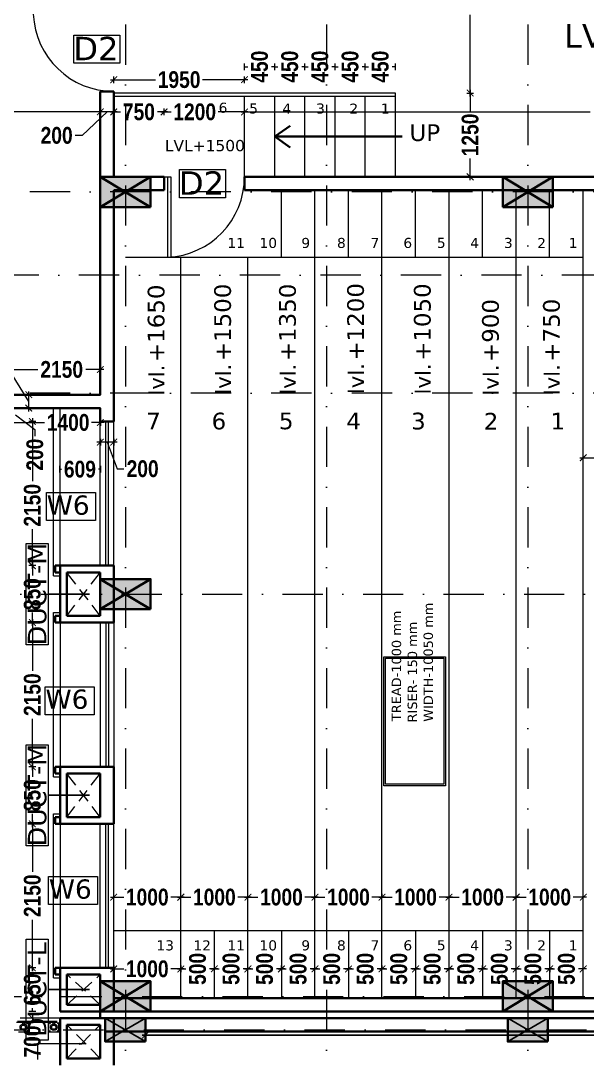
# Model space of a CAD drawing. Header units: millimetres. Extents: x -3092162 to 4513894, y -12317808 to 1849994.
# Drawn here: x -440075 to -431629, y -5866469 to -5850978 of the extents above; entities that cross this region are included whole.
import ezdxf

# ---------------------------------------------------------------- set-up
doc = ezdxf.new("R2010")
doc.units = ezdxf.units.MM
doc.header["$LTSCALE"] = 2
doc.header["$MEASUREMENT"] = 0
doc.header["$PDMODE"] = 34
doc.header["$PDSIZE"] = 500
doc.linetypes.add('DASHDOT', pattern=[1, 0.5, -0.25, 0, -0.25])
doc.linetypes.add('DASHED2', pattern=[0.375, 0.25, -0.125])
for name, color, linetype, lineweight, true_color in [('AEROW', 7, 'Continuous', 15, 0x0d0d0d), ('DOT', 7, 'DASHED2', 0, 0x89067c), ('duct text', 7, 'Continuous', 5, 0x30182a)]:
    doc.layers.add(name, color=color, linetype=linetype, lineweight=lineweight, true_color=true_color)
for name, color, linetype, lineweight in [('ARROW', 7, 'Continuous', 25), ('coloumn', 10, 'Continuous', 35), ('D DIM', 250, 'Continuous', 9), ('D2', 10, 'Continuous', 5), ('DETAIL', 240, 'Continuous', 9), ('DOOR', 27, 'Continuous', 5), ('DUCT', 37, 'Continuous', 35), ('expen. jt.', 130, 'Continuous', 35), ('glass', 5, 'Continuous', 15), ('GRID', 251, 'DASHDOT', 5), ('RAILING', 47, 'Continuous', 13), ('RAMP', 253, 'Continuous', 9), ('SILL', 74, 'Continuous', 9), ('slab', 7, 'Continuous', 15), ('STAIR', 252, 'Continuous', 9), ('Step', 251, 'Continuous', 9), ('TEXT', 7, 'Continuous', 13), ('VENTI', 162, 'Continuous', 5), ('W6', 162, 'Continuous', 5), ('WAll', 250, 'Continuous', 35)]:
    doc.layers.add(name, color=color, linetype=linetype, lineweight=lineweight)
doc.styles.add('door', font='arial.ttf', dxfattribs={"height": 70})
doc.styles.add('INNER DIM', font='ARIALNB.TTF', dxfattribs={"height": 250})
doc.styles.add('style2', font='verdana.ttf')
doc.dimstyles.new('DOOR', dxfattribs={"dimtxt": 100, "dimasz": 100, "dimexe": 25, "dimexo": 50, "dimgap": 25, "dimtad": 0, "dimtih": 1, "dimtoh": 1, "dimdec": 0, "dimzin": 3, "dimdsep": 46, "dimtxsty": 'door', "dimblk": 'OBLIQUE', "dimcen": 200, "dimclrd": 256, "dimclre": 256, "dimclrt": 256, "dimadec": 0, "dimazin": 0, "dimtfac": 1, "dimtdec": 0, "dimtofl": 0, "dimtmove": 2, "dimatfit": 3, "dimfxl": 300, "dimfxlon": 1, "dimfrac": 1, "dimtolj": 1, "dimtzin": 0, "dimlwd": -1, "dimlwe": -1, "dimarcsym": 0})
doc.dimstyles.new('external final', dxfattribs={"dimscale": 0, "dimtxt": 250, "dimasz": 100, "dimexe": 50, "dimexo": 50, "dimgap": 50, "dimtad": 0, "dimdec": 0, "dimzin": 0, "dimdsep": 46, "dimtxsty": 'INNER DIM', "dimblk": 'ARCHTICK', "dimcen": 100, "dimdle": 50, "dimclrd": 256, "dimclre": 256, "dimclrt": 256, "dimadec": 0, "dimazin": 0, "dimtfac": 1, "dimtdec": 0, "dimtix": 1, "dimtmove": 1, "dimatfit": 3, "dimfxl": 50, "dimfxlon": 1, "dimtolj": 1, "dimtzin": 0, "dimlwd": -1, "dimlwe": -1, "dimarcsym": 1})

# ---------------------------------------------------------------- blocks, each defined once
blk = doc.blocks.new('_Oblique')
at = {"color": 0, "linetype": 'ByBlock', "lineweight": -2}
blk.add_line((-0.5, -0.5), (0.5, 0.5), dxfattribs=at)
blk = doc.blocks.new('_ArchTick')
at = {"color": 0, "linetype": 'ByBlock', "const_width": 0.15}
blk.add_lwpolyline([(-0.5, -0.5), (0.5, 0.5)], dxfattribs=at)
blk = doc.blocks.new('*D381')
at = {"layer": 'ARROW', "ltscale": 100, "transparency": 16777216}
for p, q in [((-438215, -5865906), (-438215, -5866159)), ((-394635, -5865906), (-394635, -5866159)), ((-438265, -5866109), (-416863, -5866109)), ((-394585, -5866109), (-415986, -5866109))]:
    blk.add_line(p, q, dxfattribs=at)
at = {"layer": 'Defpoints', "color": 0, "lineweight": 50, "ltscale": 100, "transparency": 16777216}
for p in [(-438215, -5865856), (-394635, -5865856), (-394635, -5866109)]:
    blk.add_point(p, dxfattribs=at)
at = {"layer": 'ARROW', "ltscale": 100, "transparency": 16777216, "xscale": 100, "yscale": 100, "zscale": 100, "rotation": 180}
blk.add_blockref('_ArchTick', (-438215, -5866109), dxfattribs=at)
at = {"layer": 'ARROW', "ltscale": 100, "transparency": 16777216, "xscale": 100, "yscale": 100, "zscale": 100}
blk.add_blockref('_ArchTick', (-394635, -5866109), dxfattribs=at)
at = {"layer": 'ARROW', "lineweight": 50, "ltscale": 100, "transparency": 16777216, "insert": (-416425, -5866109), "char_height": 250, "attachment_point": 5, "style": 'INNER DIM'}
blk.add_mtext('\\A1;43580', dxfattribs=at)

msp = doc.modelspace()

# ---------------------------------------------------------------- hatches: boundary and pattern name
at = {"layer": 'coloumn', "ltscale": 100}
for points in [[(-438139.7, -5853756.2), (-438139.7, -5853306.2), (-438889.7, -5853306.2), (-438889.7, -5853756.2)], [(-432139.7, -5853756.2), (-432139.7, -5853306.2), (-432889.7, -5853306.2), (-432889.7, -5853756.2)], [(-438139.7, -5859756.2), (-438139.7, -5859306.2), (-438889.7, -5859306.2), (-438889.7, -5859756.2)], [(-438139.7, -5865756.2), (-438139.7, -5865306.2), (-438889.7, -5865306.2), (-438889.7, -5865756.2)], [(-432139.7, -5865756.2), (-432139.7, -5865306.2), (-432889.7, -5865306.2), (-432889.7, -5865756.2)], [(-438214.7, -5866206.2), (-438214.7, -5865856.2), (-438814.7, -5865856.2), (-438814.7, -5866206.2)], [(-432214.7, -5866206.2), (-432214.7, -5865856.2), (-432814.7, -5865856.2), (-432814.7, -5866206.2)]]:
    msp.add_hatch(color=256, dxfattribs=at).paths.add_polyline_path(points)

# ---------------------------------------------------------------- linework, layer by layer
at = {"layer": 'AEROW', "lineweight": 35, "ltscale": 100}
for q in [(-436056.1, -5852544.6), (-436056.1, -5852867.8), (-434386.2, -5852706.2)]:
    msp.add_line((-436289.3, -5852706.2), q, dxfattribs=at)
at = {"layer": 'coloumn', "ltscale": 100}
for p, q in [((-438889.7, -5853756.2), (-438889.7, -5853306.2)), ((-438889.7, -5853306.2), (-438139.7, -5853306.2)), ((-438139.7, -5853306.2), (-438139.7, -5853756.2)), ((-432889.7, -5853756.2), (-432889.7, -5853306.2)), ((-432889.7, -5853306.2), (-432139.7, -5853306.2)), ((-432139.7, -5853306.2), (-432139.7, -5853756.2)), ((-438139.7, -5853756.2), (-438889.7, -5853756.2)), ((-432139.7, -5853756.2), (-432889.7, -5853756.2)), ((-438889.7, -5859756.2), (-438889.7, -5859306.2)), ((-438889.7, -5859306.2), (-438139.7, -5859306.2)), ((-438139.7, -5859306.2), (-438139.7, -5859756.2)), ((-438139.7, -5859756.2), (-438889.7, -5859756.2)), ((-438889.7, -5865756.2), (-438889.7, -5865306.2)), ((-438889.7, -5865306.2), (-438139.7, -5865306.2)), ((-438139.7, -5865306.2), (-438139.7, -5865756.2)), ((-432889.7, -5865756.2), (-432889.7, -5865306.2)), ((-432889.7, -5865306.2), (-432139.7, -5865306.2)), ((-432139.7, -5865306.2), (-432139.7, -5865756.2)), ((-438139.7, -5865756.2), (-438889.7, -5865756.2)), ((-432139.7, -5865756.2), (-432889.7, -5865756.2))]:
    msp.add_line(p, q, dxfattribs=at)
at = {"layer": 'coloumn', "lineweight": 25, "ltscale": 100}
for p, q in [((-438814.7, -5865856.2), (-438214.7, -5866206.2)), ((-438814.7, -5866206.2), (-438214.7, -5865856.2)), ((-432814.7, -5865856.2), (-432214.7, -5866206.2)), ((-432814.7, -5866206.2), (-432214.7, -5865856.2))]:
    msp.add_line(p, q, dxfattribs=at)
at = {"layer": 'coloumn', "ltscale": 100}
for points in [[(-438139.7, -5853756.2), (-438889.7, -5853306.2), (-438139.7, -5853306.2), (-438889.7, -5853756.2)], [(-432139.7, -5853756.2), (-432889.7, -5853306.2), (-432139.7, -5853306.2), (-432889.7, -5853756.2)], [(-438139.7, -5859756.2), (-438889.7, -5859306.2), (-438139.7, -5859306.2), (-438889.7, -5859756.2)], [(-438139.7, -5865756.2), (-438889.7, -5865306.2), (-438139.7, -5865306.2), (-438889.7, -5865756.2)], [(-432139.7, -5865756.2), (-432889.7, -5865306.2), (-432139.7, -5865306.2), (-432889.7, -5865756.2)]]:
    msp.add_lwpolyline(points, dxfattribs=at)
for points in [[(-438214.7, -5866206.2), (-438214.7, -5865856.2), (-438814.7, -5865856.2), (-438814.7, -5866206.2)], [(-432214.7, -5866206.2), (-432214.7, -5865856.2), (-432814.7, -5865856.2), (-432814.7, -5866206.2)]]:
    msp.add_lwpolyline(points, close=True, dxfattribs=at)
at = {"layer": 'D DIM', "ltscale": 100}
for p, q in [((-433374, -5852106.2), (-433374, -5850887.4)), ((-436738.9, -5851713), (-436738.9, -5851613)), ((-436289.3, -5851713), (-436289.3, -5851613)), ((-436289.3, -5851713), (-436289.3, -5851613)), ((-435839.3, -5851713), (-435839.3, -5851613)), ((-435839.3, -5851713), (-435839.3, -5851613)), ((-435389.3, -5851713), (-435389.3, -5851613)), ((-435389.3, -5851713), (-435389.3, -5851613)), ((-434939.3, -5851713), (-434939.3, -5851613)), ((-434939.3, -5851713), (-434939.3, -5851613)), ((-434489.3, -5851713), (-434489.3, -5851613)), ((-436738.9, -5851663), (-436691.7, -5851663)), ((-436289.3, -5851663), (-436336.6, -5851663)), ((-436289.3, -5851663), (-436241.9, -5851663)), ((-435839.3, -5851663), (-435886.8, -5851663)), ((-435839.3, -5851663), (-435791.9, -5851663)), ((-435389.3, -5851663), (-435436.8, -5851663)), ((-435389.3, -5851663), (-435341.9, -5851663)), ((-434939.3, -5851663), (-434986.8, -5851663)), ((-434939.3, -5851663), (-434891.9, -5851663)), ((-434489.3, -5851663), (-434536.8, -5851663)), ((-438739.3, -5851857), (-438064.5, -5851857)), ((-438689.3, -5851907), (-438689.3, -5851807)), ((-436689.3, -5851857), (-437364.1, -5851857)), ((-436739.3, -5851907), (-436739.3, -5851807)), ((-433424.4, -5852056.2), (-433324.4, -5852056.2)), ((-433424, -5852056.2), (-433324, -5852056.2)), ((-433374.4, -5852006.2), (-433374.4, -5852331)), ((-438838.9, -5852338.1), (-442183.4, -5852338.1)), ((-438788.9, -5852338.1), (-439162.2, -5852689)), ((-438638.9, -5852338.1), (-438938.9, -5852338.1)), ((-438888.9, -5852388.1), (-438888.9, -5852288.1)), ((-438888.9, -5852388.1), (-438888.9, -5852288.1)), ((-438738.9, -5852338.1), (-438589.8, -5852338.1)), ((-438688.9, -5852388.1), (-438688.9, -5852288.1)), ((-438688.9, -5852388.1), (-438688.9, -5852288.1)), ((-437888.9, -5852338.1), (-438038, -5852338.1)), ((-437988.9, -5852338.1), (-437832.5, -5852338.1)), ((-437938.9, -5852388.1), (-437938.9, -5852288.1)), ((-437938.9, -5852388.1), (-437938.9, -5852288.1)), ((-436688.9, -5852338.1), (-437132, -5852338.1)), ((-436788.9, -5852338.1), (-431583.8, -5852338.1)), ((-436738.9, -5852338.1), (-436738.9, -5852288.1)), ((-436738.9, -5852388.1), (-436738.9, -5852288.1)), ((-439162.2, -5852689), (-439262.2, -5852689)), ((-433374.4, -5853356.2), (-433374.4, -5853031.4)), ((-433424.4, -5853306.2), (-433324.4, -5853306.2)), ((-438888.5, -5856230.5), (-438888.5, -5856130.5)), ((-441088, -5856180.5), (-439822.9, -5856180.5)), ((-439955.2, -5856656.2), (-440211.5, -5856241.5)), ((-438838.5, -5856180.5), (-439106.9, -5856180.5)), ((-439905.2, -5856556.2), (-440005.2, -5856556.2)), ((-439955.2, -5856806.2), (-439955.2, -5856506.2)), ((-440152.4, -5856856.2), (-439864.9, -5857073)), ((-439905.2, -5856756.2), (-440005.2, -5856756.2)), ((-439902.7, -5856906.2), (-439902.7, -5857847.7)), ((-440338, -5856971), (-439719.6, -5856971)), ((-439852.7, -5856956.2), (-439952.7, -5856956.2)), ((-438838.5, -5856971), (-439019.2, -5856971)), ((-438888.5, -5856971), (-438888.5, -5857021)), ((-439864.9, -5857073), (-439864.9, -5857173)), ((-438888.9, -5857213.3), (-438888.9, -5857313.3)), ((-438688.9, -5857213.3), (-438688.9, -5857313.3)), ((-438638.9, -5857263.3), (-438938.9, -5857263.3)), ((-438788.9, -5857263.3), (-438636.6, -5857661.4)), ((-431738.9, -5857497.5), (-430185.1, -5857497.5)), ((-431688.9, -5857547.5), (-431688.9, -5857447.5)), ((-439498.2, -5857618.2), (-439498.2, -5857718.2)), ((-439498.2, -5857668.2), (-439469.8, -5857668.2)), ((-438888.9, -5857668.2), (-438917.3, -5857668.2)), ((-438888.9, -5857618.2), (-438888.9, -5857718.2)), ((-438636.6, -5857661.4), (-438536.6, -5857661.4)), ((-439902.7, -5859156.2), (-439902.7, -5858563.7)), ((-439902.7, -5859056.2), (-439902.7, -5859255.2)), ((-439852.7, -5859106.2), (-439952.7, -5859106.2)), ((-439852.7, -5859106.2), (-439952.7, -5859106.2)), ((-439902.7, -5860006.2), (-439902.7, -5859807.2)), ((-439852.7, -5859956.2), (-439952.7, -5859956.2)), ((-439852.7, -5859956.2), (-439952.7, -5859956.2)), ((-439902.7, -5859906.2), (-439902.7, -5860673.2)), ((-439902.7, -5862156.2), (-439902.7, -5861389.2)), ((-439852.7, -5862106.2), (-439952.7, -5862106.2)), ((-439852.7, -5862106.2), (-439952.7, -5862106.2)), ((-439902.7, -5862056.2), (-439902.7, -5862255.2)), ((-439902.7, -5863006.2), (-439902.7, -5862807.2)), ((-439902.7, -5862906.2), (-439902.7, -5863673.2)), ((-439852.7, -5862956.2), (-439952.7, -5862956.2)), ((-439852.7, -5862956.2), (-439952.7, -5862956.2)), ((-438688.9, -5864102), (-438688.9, -5864002)), ((-437688.9, -5864102), (-437688.9, -5864002)), ((-437688.9, -5864102), (-437688.9, -5864002)), ((-436688.9, -5864052), (-436688.9, -5864002)), ((-436688.9, -5864052), (-436688.9, -5864002)), ((-435688.9, -5864052), (-435688.9, -5864002)), ((-435688.9, -5864052), (-435688.9, -5864002)), ((-434688.9, -5864052), (-434688.9, -5864002)), ((-434688.9, -5864052), (-434688.9, -5864002)), ((-433688.9, -5864052), (-433688.9, -5864002)), ((-433688.9, -5864052), (-433688.9, -5864002)), ((-432688.9, -5864052), (-432688.9, -5864002)), ((-432688.9, -5864052), (-432688.9, -5864002)), ((-431688.9, -5864052), (-431688.9, -5864002)), ((-438738.9, -5864052), (-438539.1, -5864052)), ((-437638.9, -5864052), (-437838.7, -5864052)), ((-437738.9, -5864052), (-437539.1, -5864052)), ((-436638.9, -5864052), (-436838.7, -5864052)), ((-436738.9, -5864052), (-436539.1, -5864052)), ((-435638.9, -5864052), (-435838.7, -5864052)), ((-435738.9, -5864052), (-435539.1, -5864052)), ((-434638.9, -5864052), (-434838.7, -5864052)), ((-434738.9, -5864052), (-434539.1, -5864052)), ((-433638.9, -5864052), (-433838.7, -5864052)), ((-433738.9, -5864052), (-433539.1, -5864052)), ((-432638.9, -5864052), (-432838.7, -5864052)), ((-432738.9, -5864052), (-432539.1, -5864052)), ((-431638.9, -5864052), (-431838.7, -5864052)), ((-439902.7, -5865156.2), (-439902.7, -5864389.2)), ((-439852.7, -5865106.2), (-439952.7, -5865106.2)), ((-439852.7, -5865106.2), (-439952.7, -5865106.2)), ((-439902.7, -5865106.2), (-439902.7, -5865155.3)), ((-438689.3, -5865072), (-438689.3, -5865172)), ((-437688.9, -5865072), (-437688.9, -5865172)), ((-437688.9, -5865072), (-437688.9, -5865172)), ((-437188.9, -5865122), (-437188.9, -5865072)), ((-437188.9, -5865122), (-437188.9, -5865072)), ((-436688.9, -5865122), (-436688.9, -5865072)), ((-436688.9, -5865122), (-436688.9, -5865072)), ((-436188.9, -5865122), (-436188.9, -5865072)), ((-436188.9, -5865122), (-436188.9, -5865072)), ((-435688.9, -5865122), (-435688.9, -5865072)), ((-435688.9, -5865122), (-435688.9, -5865072)), ((-434688.9, -5865122), (-434688.9, -5865072)), ((-434688.9, -5865122), (-434688.9, -5865072)), ((-433688.9, -5865122), (-433688.9, -5865072)), ((-433688.9, -5865122), (-433688.9, -5865072)), ((-433188.9, -5865122), (-433188.9, -5865072)), ((-433188.9, -5865122), (-433188.9, -5865072)), ((-432688.9, -5865122), (-432688.9, -5865072)), ((-432688.9, -5865122), (-432688.9, -5865072)), ((-431688.9, -5865122), (-431688.9, -5865072)), ((-438739.3, -5865122), (-438539.3, -5865122)), ((-437638.9, -5865122), (-437838.9, -5865122)), ((-437738.9, -5865122), (-437616.5, -5865122)), ((-437138.9, -5865122), (-437261.4, -5865122)), ((-437238.9, -5865122), (-437116.5, -5865122)), ((-436638.9, -5865122), (-436761.4, -5865122)), ((-436738.9, -5865122), (-436616.5, -5865122)), ((-436138.9, -5865122), (-436261.4, -5865122)), ((-436238.9, -5865122), (-436116.5, -5865122)), ((-435638.9, -5865122), (-435761.4, -5865122)), ((-435738.9, -5865122), (-435616.5, -5865122)), ((-435138.9, -5865122), (-435261.4, -5865122)), ((-435238.9, -5865122), (-435116.5, -5865122)), ((-435188.9, -5865122), (-435188.9, -5865172)), ((-435188.9, -5865122), (-435188.9, -5865172)), ((-434638.9, -5865122), (-434761.4, -5865122)), ((-434738.9, -5865122), (-434616.5, -5865122)), ((-434138.9, -5865122), (-434261.4, -5865122)), ((-434238.9, -5865122), (-434116.5, -5865122)), ((-434188.9, -5865122), (-434188.9, -5865172)), ((-434188.9, -5865122), (-434188.9, -5865172)), ((-433638.9, -5865122), (-433761.4, -5865122)), ((-433738.9, -5865122), (-433616.5, -5865122)), ((-433138.9, -5865122), (-433261.4, -5865122)), ((-433238.9, -5865122), (-433116.5, -5865122)), ((-432638.9, -5865122), (-432761.4, -5865122)), ((-432738.9, -5865122), (-432616.5, -5865122)), ((-432138.9, -5865122), (-432261.4, -5865122)), ((-432238.9, -5865122), (-432116.5, -5865122)), ((-432188.9, -5865122), (-432188.9, -5865172)), ((-432188.9, -5865122), (-432188.9, -5865172)), ((-431638.9, -5865122), (-431761.4, -5865122)), ((-439902.7, -5865756.2), (-439902.7, -5865707.1)), ((-439852.7, -5865756.2), (-439952.7, -5865756.2)), ((-439852.7, -5865856.2), (-439952.7, -5865856.2)), ((-439902.7, -5865806.2), (-439902.7, -5865930.3))]:
    msp.add_line(p, q, dxfattribs=at)
at = {"layer": 'D2'}
for p, q in [((-439282.4, -5851190.5), (-438598.8, -5851190.5)), ((-439282.4, -5851610.7), (-439282.4, -5851190.5)), ((-438598.8, -5851190.5), (-438598.8, -5851610.7)), ((-438598.8, -5851610.7), (-439282.4, -5851610.7)), ((-437707.8, -5853196.8), (-437024.2, -5853196.8)), ((-437707.8, -5853617), (-437707.8, -5853196.8)), ((-437024.2, -5853196.8), (-437024.2, -5853617)), ((-437024.2, -5853617), (-437707.8, -5853617))]:
    msp.add_line(p, q, dxfattribs=at)
at = {"layer": 'DETAIL', "color": 253, "lineweight": 5, "ltscale": 0.5}
for p, q in [((-439978.6, -5865929.7), (-439978.6, -5865936.7)), ((-439971.6, -5865929.7), (-439978.6, -5865929.7)), ((-439971.6, -5865936.7), (-439978.6, -5865936.7)), ((-439978.6, -5866054.7), (-439978.6, -5866047.7)), ((-439971.6, -5866047.7), (-439978.6, -5866047.7)), ((-439971.6, -5865929.7), (-439971.6, -5865936.7)), ((-439971.6, -5866054.7), (-439971.6, -5866047.7)), ((-439958.6, -5866067.2), (-439958.6, -5865922.2)), ((-439655.3, -5866067.2), (-439655.3, -5865922.2)), ((-439642.3, -5865929.7), (-439642.3, -5865936.7)), ((-439635.3, -5865929.7), (-439642.3, -5865929.7)), ((-439635.3, -5865936.7), (-439642.3, -5865936.7)), ((-439642.3, -5866054.7), (-439642.3, -5866047.7)), ((-439635.3, -5866047.7), (-439642.3, -5866047.7)), ((-439635.3, -5865929.7), (-439635.3, -5865936.7)), ((-439635.3, -5866054.7), (-439635.3, -5866047.7)), ((-439525.3, -5865929.7), (-439525.3, -5865936.7)), ((-439518.3, -5865929.7), (-439525.3, -5865929.7)), ((-439518.3, -5865936.7), (-439525.3, -5865936.7)), ((-439525.3, -5866054.7), (-439525.3, -5866047.7)), ((-439518.3, -5866047.7), (-439525.3, -5866047.7)), ((-439518.3, -5865929.7), (-439518.3, -5865936.7)), ((-439518.3, -5866054.7), (-439518.3, -5866047.7)), ((-439505.3, -5866067.2), (-439505.3, -5865922.2)), ((-439958.6, -5866067.2), (-440108.6, -5866067.2)), ((-439971.6, -5866054.7), (-439978.6, -5866054.7)), ((-439505.3, -5866067.2), (-439655.3, -5866067.2)), ((-439635.3, -5866054.7), (-439642.3, -5866054.7)), ((-439518.3, -5866054.7), (-439525.3, -5866054.7))]:
    msp.add_line(p, q, dxfattribs=at)
at = {"layer": 'DOOR', "ltscale": 0.1}
for p, q in [((-437939.3, -5853306.2), (-437839.3, -5853306.2)), ((-437889.3, -5853306.2), (-437889.3, -5854505.2)), ((-437839.3, -5853306.2), (-437839.3, -5854502))]:
    msp.add_line(p, q, dxfattribs=at)
for centre, start, end in [((-438689.3, -5850831.2), 182.38802, 270), ((-437939.3, -5853306.2), 272.38802, 0)]:
    msp.add_arc(centre, 1200, start, end, dxfattribs=at)
at = {"layer": 'DOT', "ltscale": 400}
for p, q in [((-438889.3, -5859856.2), (-439389.3, -5859206.2)), ((-439389.3, -5859856.2), (-438889.3, -5859206.2)), ((-438889.3, -5862856.2), (-439389.3, -5862206.2)), ((-439389.3, -5862856.2), (-438889.3, -5862206.2)), ((-438889.3, -5865656.2), (-439389.3, -5865206.2)), ((-439389.3, -5865656.2), (-438889.3, -5865206.2)), ((-438889.3, -5866456.2), (-439389.3, -5865956.2)), ((-439389.3, -5866456.2), (-438889.3, -5865956.2))]:
    msp.add_line(p, q, dxfattribs=at)
at = {"layer": 'DUCT', "ltscale": 100}
for p, q in [((-439738.4, -5856556.2), (-441038.4, -5856556.2)), ((-440288.4, -5856556.2), (-438888.9, -5856556.2)), ((-438689.3, -5856956.2), (-438689.3, -5856556.2)), ((-438888.9, -5856756.2), (-440288.4, -5856756.2)), ((-438689.3, -5856956.2), (-438889.3, -5856956.2)), ((-438689.3, -5856956.2), (-438889.3, -5856956.2)), ((-439489.3, -5859106.2), (-439564.3, -5859106.2)), ((-439564.3, -5859106.2), (-439564.3, -5859206.2)), ((-439564.3, -5859206.2), (-439489.3, -5859206.2)), ((-439489.3, -5859956.2), (-439489.3, -5859106.2)), ((-438889.3, -5859106.2), (-439489.3, -5859106.2)), ((-439389.3, -5859856.2), (-439389.3, -5859206.2)), ((-438889.3, -5859206.2), (-439389.3, -5859206.2)), ((-438689.3, -5859106.2), (-438889.3, -5859106.2)), ((-438889.3, -5859856.2), (-438889.3, -5859206.2)), ((-438689.3, -5859106.2), (-438689.3, -5859956.2)), ((-439489.3, -5859856.2), (-439564.3, -5859856.2)), ((-439564.3, -5859856.2), (-439564.3, -5859956.2)), ((-439564.3, -5859956.2), (-439489.3, -5859956.2)), ((-438689.3, -5859956.2), (-439489.3, -5859956.2)), ((-438889.3, -5859856.2), (-439389.3, -5859856.2)), ((-438689.3, -5859956.2), (-438889.3, -5859956.2)), ((-439489.3, -5862106.2), (-439564.3, -5862106.2)), ((-439564.3, -5862106.2), (-439564.3, -5862206.2)), ((-439489.3, -5862106.2), (-439489.3, -5862956.2)), ((-438689.3, -5862106.2), (-439489.3, -5862106.2)), ((-438689.3, -5862106.2), (-438889.3, -5862106.2)), ((-438689.3, -5862106.2), (-438689.3, -5862956.2)), ((-439564.3, -5862206.2), (-439489.3, -5862206.2)), ((-439389.3, -5862206.2), (-439389.3, -5862856.2)), ((-438889.3, -5862206.2), (-439389.3, -5862206.2)), ((-438889.3, -5862206.2), (-438889.3, -5862856.2)), ((-439489.3, -5862856.2), (-439564.3, -5862856.2)), ((-439564.3, -5862856.2), (-439564.3, -5862956.2)), ((-438889.3, -5862856.2), (-439389.3, -5862856.2)), ((-439564.3, -5862956.2), (-439489.3, -5862956.2)), ((-438889.3, -5862956.2), (-439489.3, -5862956.2)), ((-438689.3, -5862956.2), (-438889.3, -5862956.2)), ((-439489.3, -5865106.2), (-439564.3, -5865106.2)), ((-439564.3, -5865106.2), (-439564.3, -5865206.2)), ((-439489.3, -5865756.2), (-439489.3, -5865106.2)), ((-439489.3, -5865106.2), (-438689.3, -5865106.2)), ((-438689.3, -5865106.2), (-438689.3, -5865756.2)), ((-439564.3, -5865206.2), (-439489.3, -5865206.2)), ((-439389.3, -5865656.2), (-439389.3, -5865206.2)), ((-438889.3, -5865206.2), (-439389.3, -5865206.2)), ((-438889.3, -5865656.2), (-438889.3, -5865206.2)), ((-438689.3, -5865556.2), (-438689.3, -5865156.2)), ((-438889.3, -5865656.2), (-439389.3, -5865656.2)), ((-438689.3, -5865756.2), (-439489.3, -5865756.2)), ((-439489.3, -5866556.2), (-439489.3, -5865856.2)), ((-438689.3, -5865856.2), (-439489.3, -5865856.2)), ((-438689.3, -5866556.2), (-438689.3, -5865856.2)), ((-439389.3, -5865956.2), (-438889.3, -5865956.2)), ((-439389.3, -5866456.2), (-439389.3, -5865956.2)), ((-438889.3, -5866456.2), (-438889.3, -5865956.2)), ((-439389.3, -5866456.2), (-438889.3, -5866456.2))]:
    msp.add_line(p, q, dxfattribs=at)
at = {"layer": 'duct text', "ltscale": 0.1}
for points in [[(-439994.5, -5860285.4), (-439994.5, -5858777), (-439665.4, -5858777), (-439665.4, -5860285.4)], [(-439994.5, -5863285.4), (-439994.5, -5861777), (-439665.4, -5861777), (-439665.4, -5863285.4)], [(-439994.5, -5866185.4), (-439994.5, -5864677), (-439665.4, -5864677), (-439665.4, -5866185.4)]]:
    msp.add_lwpolyline(points, close=True, dxfattribs=at)
at = {"layer": 'expen. jt.', "ltscale": 100}
for p, q in [((-438889.3, -5865856.2), (-438889.3, -5865756.2)), ((-438889.3, -5865756.2), (-393959.3, -5865756.2)), ((-393959.3, -5865856.2), (-438889.3, -5865856.2))]:
    msp.add_line(p, q, dxfattribs=at)
at = {"layer": 'glass', "ltscale": 100}
for p, q in [((-438809.3, -5859106.2), (-438809.3, -5856956.2)), ((-438769.3, -5859106.2), (-438769.3, -5856956.2)), ((-438809.3, -5859956.2), (-438809.3, -5862106.2)), ((-438769.3, -5859956.2), (-438769.3, -5862106.2)), ((-438809.3, -5865106.2), (-438809.3, -5862956.2)), ((-438769.3, -5865106.2), (-438769.3, -5862956.2))]:
    msp.add_line(p, q, dxfattribs=at)
at = {"layer": 'GRID', "color": 5, "ltscale": 600}
for p, q in [((-438514.3, -5807829.3), (-438514.3, -5892623.2)), ((-435514.3, -5807829.3), (-435514.3, -5892623.2)), ((-432514.3, -5807829.3), (-432514.3, -5892623.2))]:
    msp.add_line(p, q, dxfattribs=at)
at = {"layer": 'GRID', "color": 6, "ltscale": 600}
for p, q in [((-367335.2, -5853531.2), (-460174.2, -5853531.2)), ((-365401.2, -5854770.2), (-462108.1, -5854773.8)), ((-367334.5, -5856531.2), (-460174.2, -5856531.2)), ((-460174.2, -5859531.2), (-367334.7, -5859531.2)), ((-461068.5, -5865531.2), (-366441.1, -5865531.2)), ((-461044.5, -5866031.2), (-366465.1, -5866031.2))]:
    msp.add_line(p, q, dxfattribs=at)
at = {"layer": 'RAILING', "ltscale": 100}
for p, q in [((-434489.3, -5852056.2), (-438689.3, -5852056.2)), ((-434489.3, -5852106.2), (-438689.3, -5852106.2)), ((-439534.6, -5865922.2), (-440138.1, -5865922.2)), ((-439534.6, -5865906.2), (-440122.1, -5865906.2))]:
    msp.add_line(p, q, dxfattribs=at)
at = {"layer": 'RAILING', "ltscale": 0.5}
for p, q in [((-440046.1, -5865906.2), (-440046.1, -5865902.2)), ((-440046.1, -5865902.2), (-440021.1, -5865902.2)), ((-440046.1, -5865939.2), (-440046.1, -5865922.2)), ((-440021.1, -5865906.2), (-440021.1, -5865902.2)), ((-440021.1, -5865939.2), (-440021.1, -5865922.2)), ((-439592.8, -5865906.2), (-439592.8, -5865902.2)), ((-439592.8, -5865902.2), (-439567.8, -5865902.2)), ((-439592.8, -5865939.2), (-439592.8, -5865922.2)), ((-439567.8, -5865906.2), (-439567.8, -5865902.2)), ((-439567.8, -5865939.2), (-439567.8, -5865922.2))]:
    msp.add_line(p, q, dxfattribs=at)
for centre, radius in [((-440036.1, -5865992.2), 50), ((-440036.1, -5865992.2), 31), ((-439582.8, -5865992.2), 50), ((-439582.8, -5865992.2), 31)]:
    msp.add_circle(centre, radius, dxfattribs=at)
for centre, start, end in [((-440033.6, -5865939.2), 180, 198.12063), ((-440033.6, -5865939.2), 336.47811, 0), ((-439580.3, -5865939.2), 180, 198.12063), ((-439580.3, -5865939.2), 336.47811, 0)]:
    msp.add_arc(centre, 12.5, start, end, dxfattribs=at)
at = {"layer": 'RAMP', "ltscale": 100}
msp.add_line((-439489.3, -5865856.2), (-440083.1, -5865856.2), dxfattribs=at)
at = {"layer": 'SILL', "ltscale": 100}
for p, q in [((-439589.3, -5859256.2), (-439589.3, -5856756.2)), ((-439489.3, -5859106.2), (-439489.3, -5856756.2)), ((-438889.3, -5859106.2), (-438889.3, -5856956.2)), ((-438689.3, -5859106.2), (-438689.3, -5856956.2)), ((-439589.3, -5859256.2), (-439489.3, -5859256.2)), ((-439589.3, -5862256.2), (-439589.3, -5859806.6)), ((-439589.3, -5859806.6), (-439489.3, -5859806.6)), ((-438689.3, -5859756.2), (-438689.3, -5862106.2)), ((-439489.3, -5859956.2), (-439489.3, -5862106.2)), ((-438889.3, -5859956.2), (-438889.3, -5862106.2)), ((-438889.3, -5859956.2), (-438889.3, -5862106.2)), ((-438689.3, -5860056.2), (-438689.3, -5862206.2)), ((-439589.3, -5862256.2), (-439489.3, -5862256.2)), ((-439589.3, -5865256.2), (-439589.3, -5862806.6)), ((-439589.3, -5862806.6), (-439489.3, -5862806.6)), ((-439489.3, -5862956.2), (-439489.3, -5865106.2)), ((-438889.3, -5865106.2), (-438889.3, -5862956.2)), ((-438689.3, -5865106.2), (-438689.3, -5862956.2)), ((-439589.3, -5865256.2), (-439489.3, -5865256.2))]:
    msp.add_line(p, q, dxfattribs=at)
at = {"layer": 'slab', "lineweight": 13}
for p, q in [((-434659.5, -5862390), (-434659.5, -5860464.8)), ((-434659.5, -5860464.8), (-433742, -5860464.8)), ((-433742, -5860464.8), (-433742, -5862390)), ((-434636.1, -5862366.6), (-434636.1, -5860488.2)), ((-434636.1, -5860488.2), (-433765.4, -5860488.2)), ((-433765.4, -5860488.2), (-433765.4, -5862366.6)), ((-433742, -5862390), (-434659.5, -5862390)), ((-433765.4, -5862366.6), (-434636.1, -5862366.6))]:
    msp.add_line(p, q, dxfattribs=at)
at = {"layer": 'STAIR', "ltscale": 100}
for p, q in [((-436739.3, -5853306.2), (-436739.3, -5852106.2)), ((-436289.3, -5853306.2), (-436289.3, -5852106.2)), ((-435839.3, -5853306.2), (-435839.3, -5852106.2)), ((-435389.3, -5853306.2), (-435389.3, -5852106.2)), ((-434939.3, -5853306.2), (-434939.3, -5852106.2)), ((-434489.3, -5853306.2), (-434489.3, -5852056.2))]:
    msp.add_line(p, q, dxfattribs=at)
at = {"layer": 'Step', "ltscale": 100}
for p, q in [((-436189.3, -5854507), (-436189.3, -5853506.2)), ((-435689.3, -5865556.2), (-435689.3, -5853506.2)), ((-435189.3, -5854507), (-435189.3, -5853506.2)), ((-434689.3, -5865556.2), (-434689.3, -5853506.2)), ((-434189.3, -5854507), (-434189.3, -5853506.2)), ((-433689.3, -5865556.2), (-433689.3, -5853506.2)), ((-433189.3, -5854507), (-433189.3, -5853506.2)), ((-432689.3, -5865556.2), (-432689.3, -5853506.2)), ((-432189.3, -5854507), (-432189.3, -5853506.2)), ((-431689.3, -5865556.2), (-431689.3, -5853506.2)), ((-436689.3, -5865556.2), (-436689.3, -5854507)), ((-437189.3, -5864554.5), (-437189.3, -5865555.4)), ((-436189.3, -5864555.4), (-436189.3, -5865556.2)), ((-435189.3, -5864555.4), (-435189.3, -5865556.2)), ((-434189.3, -5864555.4), (-434189.3, -5865556.2)), ((-433189.3, -5864555.4), (-433189.3, -5865556.2)), ((-432189.3, -5864555.4), (-432189.3, -5865556.2))]:
    msp.add_line(p, q, dxfattribs=at)
at = {"layer": 'Step', "ltscale": 15000}
for p, q in [((-431689.3, -5854507), (-438514.3, -5854507)), ((-437689.3, -5865531.2), (-437689.3, -5854507)), ((-431689.3, -5864556.2), (-438689.3, -5864556.2))]:
    msp.add_line(p, q, dxfattribs=at)
at = {"layer": 'W6'}
for p, q in [((-439692.4, -5858016.7), (-438960.4, -5858016.7)), ((-439692.4, -5858434.6), (-439692.4, -5858016.7)), ((-438960.4, -5858016.7), (-438960.4, -5858434.6)), ((-438960.4, -5858434.6), (-439692.4, -5858434.6)), ((-439710.8, -5860911.8), (-438978.8, -5860911.8)), ((-439710.8, -5861329.7), (-439710.8, -5860911.8)), ((-438978.8, -5860911.8), (-438978.8, -5861329.7)), ((-438978.8, -5861329.7), (-439710.8, -5861329.7)), ((-439660.9, -5863744.3), (-438928.8, -5863744.3)), ((-439660.9, -5864162.2), (-439660.9, -5863744.3)), ((-438928.8, -5863744.3), (-438928.8, -5864162.2)), ((-438928.8, -5864162.2), (-439660.9, -5864162.2))]:
    msp.add_line(p, q, dxfattribs=at)
at = {"layer": 'WAll', "ltscale": 100}
for p, q in [((-438889.3, -5852031.2), (-438889.3, -5856556.2)), ((-438689.3, -5852031.2), (-438889.3, -5852031.2)), ((-438689.3, -5852031.2), (-438689.3, -5853306.2)), ((-437939.3, -5853306.2), (-438689.3, -5853306.2)), ((-437939.3, -5853306.2), (-437939.3, -5853506.2)), ((-425569.3, -5853306.2), (-436739.3, -5853306.2)), ((-436739.3, -5853506.2), (-436739.3, -5853306.2)), ((-438689.3, -5853506.2), (-438689.3, -5856956.2)), ((-437939.3, -5853506.2), (-438689.3, -5853506.2)), ((-425769.3, -5853506.2), (-436739.3, -5853506.2)), ((-438889.3, -5856956.2), (-438889.3, -5856756.2)), ((-425769.3, -5865556.2), (-438689.3, -5865556.2)), ((-425569.3, -5865756.2), (-438889.3, -5865756.2)), ((-438889.3, -5865856.2), (-426044.3, -5865856.2)), ((-438814.3, -5866056.2), (-426244.3, -5866056.2))]:
    msp.add_line(p, q, dxfattribs=at)

# ---------------------------------------------------------------- block references
at = {"layer": 'D DIM', "ltscale": 100, "xscale": 100, "yscale": 100, "zscale": 100}
for p, rotation in [((-438689.3, -5851857), 180), ((-433374.4, -5852056.2), 90), ((-433374, -5852056.2), 270), ((-438888.9, -5852338.1), 180), ((-438688.9, -5852338.1), 180), ((-437938.9, -5852338.1), 180), ((-436738.9, -5852338.1), 180), ((-433374.4, -5853306.2), 270), ((-439955.2, -5856556.2), 90), ((-439955.2, -5856756.2), 270), ((-439902.7, -5856956.2), 90), ((-438888.9, -5857263.3), 180), ((-431688.9, -5857497.5), 180), ((-439902.7, -5859106.2), 90), ((-439902.7, -5859106.2), 270), ((-439902.7, -5859956.2), 270), ((-439902.7, -5859956.2), 90), ((-439902.7, -5862106.2), 90), ((-439902.7, -5862106.2), 270), ((-439902.7, -5862956.2), 270), ((-439902.7, -5862956.2), 90), ((-438688.9, -5864052), 180), ((-437688.9, -5864052), 180), ((-436688.9, -5864052), 180), ((-435688.9, -5864052), 180), ((-434688.9, -5864052), 180), ((-433688.9, -5864052), 180), ((-432688.9, -5864052), 180), ((-439902.7, -5865106.2), 270), ((-438689.3, -5865122), 180), ((-437688.9, -5865122), 180), ((-437188.9, -5865122), 180), ((-436688.9, -5865122), 180), ((-436188.9, -5865122), 180), ((-435688.9, -5865122), 180), ((-435188.9, -5865122), 180), ((-434688.9, -5865122), 180), ((-434188.9, -5865122), 180), ((-433688.9, -5865122), 180), ((-433188.9, -5865122), 180), ((-432688.9, -5865122), 180), ((-432188.9, -5865122), 180), ((-439902.7, -5865856.2), 90)]:
    msp.add_blockref('_ArchTick', p, dxfattribs=dict(at, rotation=rotation))
for p in [(-436739.3, -5851857), (-438888.9, -5852338.1), (-438688.9, -5852338.1), (-437938.9, -5852338.1), (-436738.9, -5852338.1), (-438888.5, -5856180.5), (-438888.5, -5856971), (-438688.9, -5857263.3), (-437688.9, -5864052), (-436688.9, -5864052), (-435688.9, -5864052), (-434688.9, -5864052), (-433688.9, -5864052), (-432688.9, -5864052), (-431688.9, -5864052), (-437688.9, -5865122), (-437188.9, -5865122), (-436688.9, -5865122), (-436188.9, -5865122), (-435688.9, -5865122), (-435188.9, -5865122), (-434688.9, -5865122), (-434188.9, -5865122), (-433688.9, -5865122), (-433188.9, -5865122), (-432688.9, -5865122), (-432188.9, -5865122), (-431688.9, -5865122)]:
    msp.add_blockref('_ArchTick', p, dxfattribs=at)

# ---------------------------------------------------------------- texts
at = {"layer": 'D DIM', "ltscale": 100, "char_height": 250, "attachment_point": 5, "rotation": 90, "style": 'INNER DIM'}
for s, insert in [('\\A1;450', (-436514.1, -5851663)), ('\\A1;450', (-436064.3, -5851663)), ('\\A1;450', (-435614.3, -5851663)), ('\\A1;450', (-435164.3, -5851663)), ('\\A1;450', (-434714.3, -5851663)), ('\\A1;1250', (-433374.4, -5852681.2)), ('\\A1;200', (-439864.9, -5857451.3)), ('\\A1;2150', (-439902.7, -5858205.7)), ('\\A1;850', (-439902.7, -5859531.2)), ('\\A1;2150', (-439902.7, -5861031.2)), ('\\A1;850', (-439902.7, -5862531.2)), ('\\A1;2150', (-439902.7, -5864031.2)), ('\\A1;500', (-437438.9, -5865122)), ('\\A1;500', (-436938.9, -5865122)), ('\\A1;500', (-436438.9, -5865122)), ('\\A1;500', (-435938.9, -5865122)), ('\\A1;500', (-435438.9, -5865122)), ('\\A1;500', (-434938.9, -5865122)), ('\\A1;500', (-434438.9, -5865122)), ('\\A1;500', (-433938.9, -5865122)), ('\\A1;500', (-433438.9, -5865122)), ('\\A1;500', (-432938.9, -5865122)), ('\\A1;500', (-432438.9, -5865122)), ('\\A1;500', (-431938.9, -5865122)), ('\\A1;650', (-439902.7, -5865431.2)), ('\\A1;700', (-439902.7, -5866206.2))]:
    msp.add_mtext(s, dxfattribs=dict(at, insert=insert))
at = {"layer": 'D DIM', "ltscale": 100, "char_height": 250, "attachment_point": 5, "style": 'INNER DIM'}
for s, insert in [('\\A1;1950', (-437714.3, -5851857)), ('\\A1;750', (-438313.9, -5852338.1)), ('\\A1;1200', (-437482.3, -5852338.1)), ('\\A1;200', (-439540.5, -5852689)), ('\\A1;2150', (-439464.9, -5856180.5)), ('\\A1;1400', (-439369.4, -5856971)), ('\\A1;609', (-439193.5, -5857668.2)), ('\\A1;200', (-438258.2, -5857661.4)), ('\\A1;1000', (-438188.9, -5864052)), ('\\A1;1000', (-437188.9, -5864052)), ('\\A1;1000', (-436188.9, -5864052)), ('\\A1;1000', (-435188.9, -5864052)), ('\\A1;1000', (-434188.9, -5864052)), ('\\A1;1000', (-433188.9, -5864052)), ('\\A1;1000', (-432188.9, -5864052)), ('\\A1;1000', (-438189.1, -5865122))]:
    msp.add_mtext(s, dxfattribs=dict(at, insert=insert))
at = {"layer": 'D2', "style": 'style2'}
for p in [(-439293.2, -5851567.4), (-437718.6, -5853573.7)]:
    msp.add_text('D2', height=350, dxfattribs=at).set_placement(p)
at = {"layer": 'duct text', "ltscale": 0.1, "char_height": 276.639, "width": 1547.237, "attachment_point": 5, "rotation": 90, "style": 'style2'}
for s, insert in [('\\pt3043;DUCT-M', (-439829.8, -5859529.8)), ('\\pt3043;DUCT-M', (-439829.8, -5862529.8)), ('\\pt3043;DUCT-L', (-439829.8, -5865429.8))]:
    msp.add_mtext(s, dxfattribs=dict(at, insert=insert))
at = {"layer": 'TEXT', "style": 'style2'}
for s, height, p in [('LVL+600', 350, (-431974.9, -5851378.4)), ('UP', 250, (-434279.9, -5852771.6)), ('LVL+1500', 168, (-437927, -5852923.9)), ('7', 249.2, (-438204.8, -5857073.9)), ('6', 249.2, (-437229.9, -5857073.6)), ('5', 249.2, (-436226, -5857071.3)), ('4', 249.2, (-435220.5, -5857073.9)), ('3', 249.2, (-434255.1, -5857073.9)), ('2', 249.2, (-433172.4, -5857076.5)), ('1', 249.2, (-432176.3, -5857074.3)), ('13', 150, (-438053, -5864845.4)), ('12', 150, (-437501.6, -5864847)), ('11', 150, (-436993.8, -5864845.7)), ('10', 150, (-436515.7, -5864845.4)), ('9', 150, (-435891.9, -5864845.5)), ('8', 150, (-435360.3, -5864845.4)), ('7', 150, (-434859.9, -5864845.4)), ('6', 150, (-434370.4, -5864845.3)), ('5', 150, (-433870.8, -5864843.9)), ('4', 150, (-433373.7, -5864845.4)), ('3', 150, (-432871.5, -5864845.4)), ('2', 150, (-432375.5, -5864847)), ('1', 150, (-431905.7, -5864845.7))]:
    msp.add_text(s, height=height, dxfattribs=at).set_placement(p)
for s, height, rotation, p in [('6', 150, 360, (-437125.1, -5852349.9)), ('5', 150, 360, (-436670.8, -5852360.6)), ('4', 150, 360, (-436173.7, -5852362.2)), ('3', 150, 360, (-435671.5, -5852362.2)), ('2', 150, 360, (-435175.5, -5852363.7)), ('1', 150, 360, (-434705.7, -5852362.4)), ('11', 150, 360, (-436993.8, -5854367.2)), ('10', 150, 360, (-436515.7, -5854366.9)), ('9', 150, 360, (-435891.9, -5854367)), ('8', 150, 360, (-435360.3, -5854367)), ('7', 150, 360, (-434859.9, -5854367)), ('6', 150, 360, (-434370.4, -5854366.8)), ('5', 150, 360, (-433870.8, -5854365.4)), ('4', 150, 360, (-433373.7, -5854367)), ('3', 150, 360, (-432871.5, -5854367)), ('2', 150, 360, (-432375.5, -5854368.5)), ('1', 150, 360, (-431905.7, -5854367.2)), ('+1650', 249.16, 90, (-437933.1, -5856068.9)), ('+1500', 249.16, 90, (-436941.6, -5856055.9)), ('+1350', 249.16, 90, (-435974.3, -5856055.9)), ('+1200', 249.16, 90, (-434959.2, -5856046.8)), ('+1050', 249.16, 90, (-433963.9, -5856051.3)), ('+900', 249.16, 90, (-432948.1, -5856067.7)), ('+750', 249.16, 90, (-432039, -5856062.7)), ('lvl.', 230, 90, (-436941.6, -5856556.2)), ('lvl.', 230, 90, (-435974.3, -5856556.2)), ('lvl.', 230, 90, (-434959.2, -5856547.1)), ('lvl.', 230, 90, (-433963.9, -5856551.7)), ('lvl.', 230, 90, (-432039, -5856563)), ('lvl.', 230, 90, (-437933.1, -5856569.2)), ('lvl.', 230, 90, (-432948.1, -5856568))]:
    msp.add_text(s, height=height, rotation=rotation, dxfattribs=at).set_placement(p)
at = {"layer": 'TEXT', "lineweight": 50, "style": 'style2'}
for s, p in [('WIDTH-10050 mm', (-433929.9, -5861435.2)), ('TREAD-1000 mm', (-434403.6, -5861426.5)), ('RISER- 150 mm', (-434166.7, -5861445.4))]:
    msp.add_text(s, height=140.4, rotation=90, dxfattribs=at).set_placement(p)
at = {"layer": 'VENTI', "lineweight": 50, "style": 'style2'}
for p in [(-439688.1, -5858346.6), (-439706.5, -5861241.7), (-439656.5, -5864074.2)]:
    msp.add_text('W6', height=287, dxfattribs=at).set_placement(p)

# ---------------------------------------------------------------- dimensions: what is measured, and where the dimension line sits
at = {"layer": 'ARROW', "color": 3, "lineweight": 50, "ltscale": 100}
dim = msp.add_linear_dim(base=(-394634.7, -5866108.6), p1=(-438214.7, -5865856.2), p2=(-394634.7, -5865856.2), dimstyle='external final', override={"dimscale": 1, "dimfxl": 300}, dxfattribs=at)
dim.commit()
dim.dimension.update_dxf_attribs({"geometry": '*D381', "text_midpoint": (-416424.7, -5866108.6)})

# ---------------------------------------------------------------- leaders
at = {"layer": 'duct text', "ltscale": 0.1}
for points in [[(-439048.6, -5859531.2), (-439665.4, -5859531.2), (-439048.6, -5859531.2)], [(-439048.6, -5862531.2), (-439665.4, -5862531.2), (-439048.6, -5862531.2)], [(-439048.6, -5865431.2), (-439665.4, -5865431.2), (-439048.6, -5865431.2)], [(-439103.9, -5866240), (-439826.7, -5866240), (-439826.7, -5866473.4)]]:
    msp.add_leader(points, dimstyle='DOOR', dxfattribs=at)

doc.saveas('drawing.dxf')
